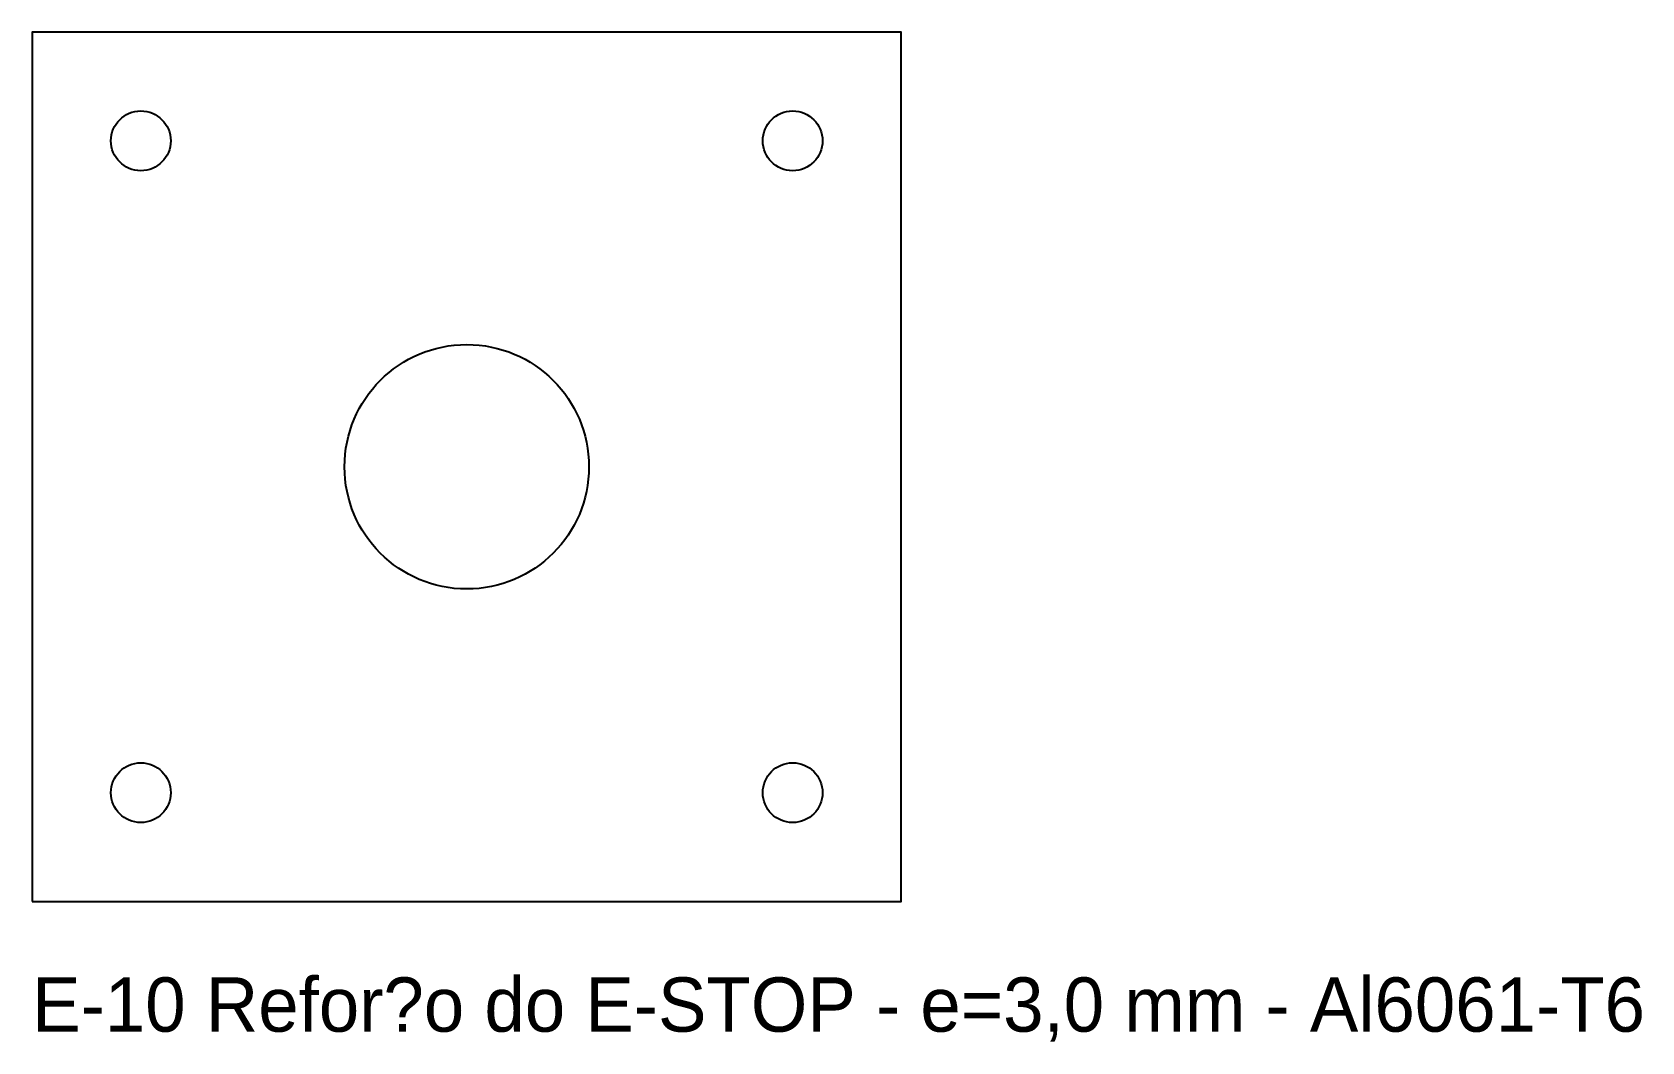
# Model space of a CAD drawing. Header units: millimetres. Extents: x 0 to 148, y -13 to 80.
import ezdxf

# ---------------------------------------------------------------- set-up
doc = ezdxf.new("R2010")
doc.units = ezdxf.units.MM

msp = doc.modelspace()

# ---------------------------------------------------------------- linework, layer by layer
at = {"layer": 'CORTE'}
msp.add_lwpolyline([(0, 0), (80, 0), (80, 80), (0, 80)], close=True, dxfattribs=at)
at = {"layer": 'FUROS'}
for centre, radius in [((10, 70), 2.75), ((70, 70), 2.75), ((40, 40), 11.25), ((10, 10), 2.75), ((70, 10), 2.75)]:
    msp.add_circle(centre, radius, dxfattribs=at)

# ---------------------------------------------------------------- texts
at = {"layer": 'GRAVAR-NAO'}
msp.add_text('E-10 Refor?o do E-STOP - e=3,0 mm - Al6061-T6', height=5, dxfattribs=at).set_placement((0, -12))

doc.saveas('drawing.dxf')
